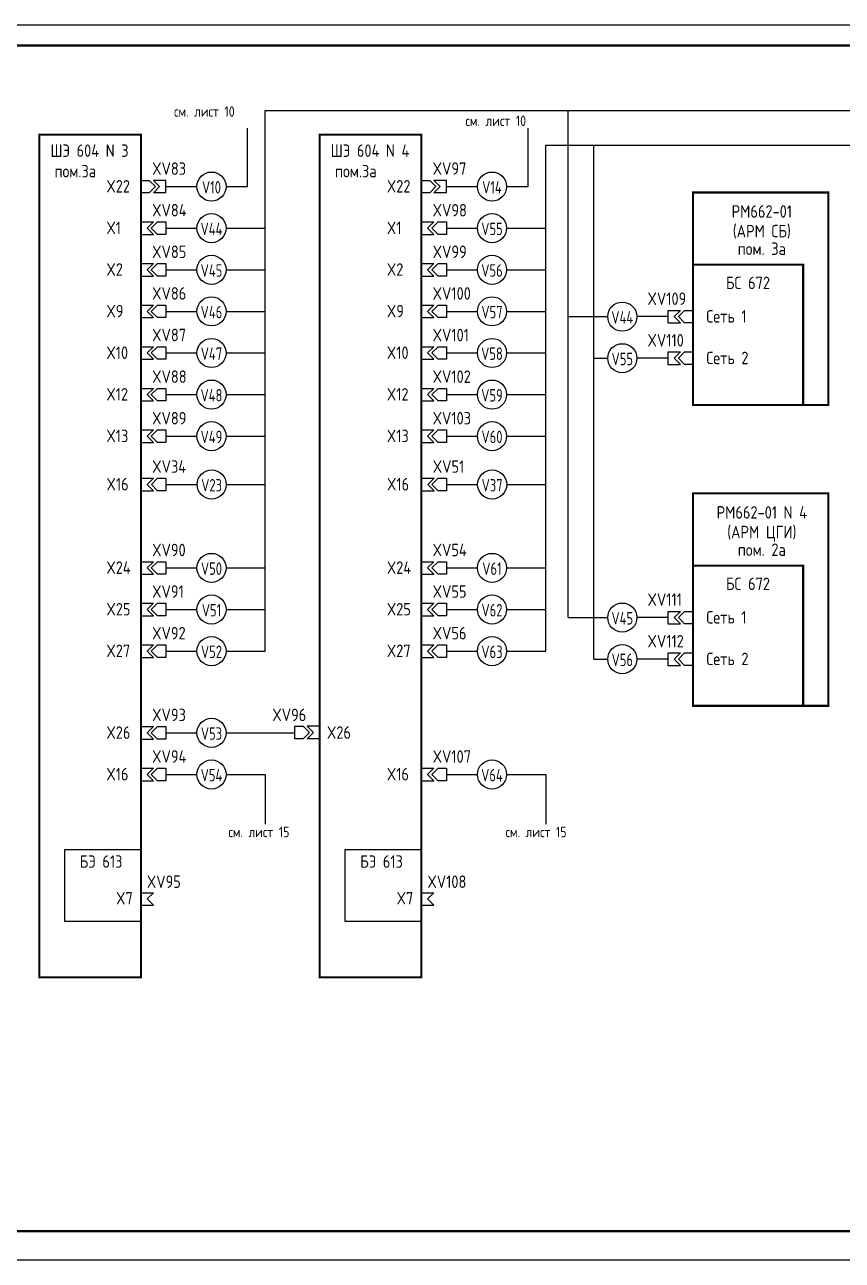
# Model space of a CAD drawing. Header units: millimetres. Extents: x -1014 to 2091, y -2505 to -1739.
# Drawn here: x -150.5 to 46, y -2036.3 to -1739.3 of the extents above; entities that cross this region are included whole.
import ezdxf
from ezdxf.enums import TextEntityAlignment as Align

# ---------------------------------------------------------------- set-up
doc = ezdxf.new("R2010")
doc.units = ezdxf.units.MM
doc.layers.add('FORMAT', color=7, linetype='Continuous')
doc.styles.add('SIMPLEX1', font='Simplex.shx', dxfattribs={"width": 0.8})
doc.styles.get("Standard").update_dxf_attribs({"font": 'simplex.shx', "width": 0.8, "height": 2.5})

msp = doc.modelspace()

# ---------------------------------------------------------------- linework, layer by layer
for p, q in [((-92.66, -1889.91), (-92.66, -1760)), ((-92.66, -1760), (190.07, -1760)), ((-19.84, -1881.85), (-19.84, -1760)), ((-96.92, -1778.25), (-96.92, -1764.17)), ((-29.51, -1778.25), (-29.51, -1764.17)), ((-25.25, -1889.91), (-25.25, -1768.33)), ((-25.25, -1768.33), (186.07, -1768.33)), ((-13.71, -1891.85), (-13.71, -1768.33)), ((-116.54, -1779.75), (-116.54, -1776.75)), ((-116.54, -1778.25), (-109.07, -1778.25)), ((-102.07, -1778.25), (-96.92, -1778.25)), ((-49.13, -1779.75), (-49.13, -1776.75)), ((-49.13, -1778.25), (-41.66, -1778.25)), ((-34.66, -1778.25), (-29.51, -1778.25)), ((-122.54, -1786.75), (-122.54, -1789.75)), ((-55.13, -1786.75), (-55.13, -1789.75)), ((-116.54, -1788.25), (-109.07, -1788.25)), ((-102.07, -1788.25), (-92.66, -1788.25)), ((-49.13, -1788.25), (-41.66, -1788.25)), ((-34.66, -1788.25), (-25.25, -1788.25)), ((-122.54, -1796.75), (-122.54, -1799.75)), ((-55.13, -1796.75), (-55.13, -1799.75)), ((-116.54, -1798.25), (-109.07, -1798.25)), ((-102.07, -1798.25), (-92.66, -1798.25)), ((-49.13, -1798.25), (-41.66, -1798.25)), ((-34.66, -1798.25), (-25.25, -1798.25)), ((-122.54, -1806.75), (-122.54, -1809.75)), ((-116.54, -1808.25), (-109.07, -1808.25)), ((-102.07, -1808.25), (-92.66, -1808.25)), ((-55.13, -1806.75), (-55.13, -1809.75)), ((-49.13, -1808.25), (-41.66, -1808.25)), ((-34.66, -1808.25), (-25.25, -1808.25)), ((4.12, -1808.01), (4.12, -1811.01)), ((-19.84, -1809.51), (-10.35, -1809.51)), ((4.12, -1809.51), (-3.35, -1809.51)), ((-122.54, -1816.75), (-122.54, -1819.75)), ((-55.13, -1816.75), (-55.13, -1819.75)), ((-116.54, -1818.25), (-109.07, -1818.25)), ((-102.07, -1818.25), (-92.66, -1818.25)), ((-49.13, -1818.25), (-41.66, -1818.25)), ((-34.66, -1818.25), (-25.25, -1818.25)), ((-13.71, -1819.51), (-10.35, -1819.51)), ((4.12, -1819.51), (-3.35, -1819.51)), ((4.12, -1818.01), (4.12, -1821.01)), ((-122.54, -1826.75), (-122.54, -1829.75)), ((-116.54, -1828.25), (-109.07, -1828.25)), ((-102.07, -1828.25), (-92.66, -1828.25)), ((-55.13, -1826.75), (-55.13, -1829.75)), ((-49.13, -1828.25), (-41.66, -1828.25)), ((-34.66, -1828.25), (-25.25, -1828.25)), ((-122.54, -1836.75), (-122.54, -1839.75)), ((-116.54, -1838.25), (-109.07, -1838.25)), ((-102.07, -1838.25), (-92.66, -1838.25)), ((-55.13, -1836.75), (-55.13, -1839.75)), ((-49.13, -1838.25), (-41.66, -1838.25)), ((-34.66, -1838.25), (-25.25, -1838.25)), ((-116.52, -1849.86), (-109.04, -1849.86)), ((-102.04, -1849.86), (-92.64, -1849.86)), ((-49.1, -1849.86), (-41.63, -1849.86)), ((-34.63, -1849.86), (-25.22, -1849.86)), ((-122.54, -1868.41), (-122.54, -1871.41)), ((-116.54, -1869.91), (-109.07, -1869.91)), ((-102.07, -1869.91), (-92.66, -1869.91)), ((-55.13, -1868.41), (-55.13, -1871.41)), ((-49.13, -1869.91), (-41.66, -1869.91)), ((-34.66, -1869.91), (-25.25, -1869.91)), ((-122.54, -1878.41), (-122.54, -1881.41)), ((-116.54, -1879.91), (-109.07, -1879.91)), ((-102.07, -1879.91), (-92.66, -1879.91)), ((-55.13, -1878.41), (-55.13, -1881.41)), ((-49.13, -1879.91), (-41.66, -1879.91)), ((-34.66, -1879.91), (-25.25, -1879.91)), ((-19.84, -1881.85), (-10.35, -1881.85)), ((4.12, -1881.85), (-3.35, -1881.85)), ((4.12, -1880.35), (4.12, -1883.35)), ((-122.54, -1888.41), (-122.54, -1891.41)), ((-55.13, -1888.41), (-55.13, -1891.41)), ((-116.54, -1889.91), (-109.07, -1889.91)), ((-102.07, -1889.91), (-92.66, -1889.91)), ((-49.13, -1889.91), (-41.66, -1889.91)), ((-34.66, -1889.91), (-25.25, -1889.91)), ((-13.71, -1891.85), (-10.35, -1891.85)), ((4.12, -1891.85), (-3.35, -1891.85)), ((4.12, -1890.35), (4.12, -1893.35)), ((-122.54, -1908.06), (-122.54, -1911.06)), ((-116.54, -1909.56), (-109.07, -1909.56)), ((-102.07, -1909.56), (-85.56, -1909.56)), ((-79.56, -1910.99), (-79.56, -1907.99)), ((-122.54, -1918.06), (-122.54, -1921.06)), ((-55.13, -1918.06), (-55.13, -1921.06)), ((-116.54, -1919.56), (-109.07, -1919.56)), ((-102.07, -1919.56), (-92.66, -1919.56)), ((-92.66, -1919.56), (-92.66, -1931.47)), ((-49.13, -1919.56), (-41.66, -1919.56)), ((-34.66, -1919.56), (-25.25, -1919.56)), ((-25.25, -1919.56), (-25.25, -1931.47)), ((-122.54, -1950.98), (-122.54, -1947.98)), ((-55.13, -1950.98), (-55.13, -1947.98))]:
    msp.add_line(p, q)
at = {"ltscale": 2}
for p, q in [((-122.54, -1779.75), (-122.54, -1776.75)), ((-122.54, -1776.75), (-120.54, -1776.75)), ((-122.54, -1779.75), (-122.54, -1776.75)), ((-122.54, -1776.75), (-120.54, -1776.75)), ((-120.54, -1776.75), (-119.04, -1778.25)), ((-120.54, -1776.75), (-119.04, -1778.25)), ((-120.54, -1779.75), (-119.04, -1778.25)), ((-120.54, -1779.75), (-119.04, -1778.25)), ((-116.54, -1776.75), (-119.54, -1776.75)), ((-119.54, -1776.75), (-118.04, -1778.25)), ((-116.54, -1776.75), (-119.54, -1776.75)), ((-119.54, -1776.75), (-118.04, -1778.25)), ((-119.54, -1779.75), (-118.04, -1778.25)), ((-119.54, -1779.75), (-118.04, -1778.25)), ((-55.13, -1779.75), (-55.13, -1776.75)), ((-55.13, -1776.75), (-53.13, -1776.75)), ((-55.13, -1779.75), (-55.13, -1776.75)), ((-55.13, -1776.75), (-53.13, -1776.75)), ((-53.13, -1776.75), (-51.63, -1778.25)), ((-53.13, -1776.75), (-51.63, -1778.25)), ((-53.13, -1779.75), (-51.63, -1778.25)), ((-53.13, -1779.75), (-51.63, -1778.25)), ((-49.13, -1776.75), (-52.13, -1776.75)), ((-52.13, -1776.75), (-50.63, -1778.25)), ((-49.13, -1776.75), (-52.13, -1776.75)), ((-52.13, -1776.75), (-50.63, -1778.25)), ((-52.13, -1779.75), (-50.63, -1778.25)), ((-52.13, -1779.75), (-50.63, -1778.25)), ((-120.54, -1779.75), (-122.54, -1779.75)), ((-120.54, -1779.75), (-122.54, -1779.75)), ((-116.54, -1779.75), (-119.54, -1779.75)), ((-116.54, -1779.75), (-119.54, -1779.75)), ((-53.13, -1779.75), (-55.13, -1779.75)), ((-53.13, -1779.75), (-55.13, -1779.75)), ((-49.13, -1779.75), (-52.13, -1779.75)), ((-49.13, -1779.75), (-52.13, -1779.75)), ((-122.54, -1786.75), (-119.54, -1786.75)), ((-122.54, -1786.75), (-119.54, -1786.75)), ((-119.54, -1786.75), (-121.04, -1788.25)), ((-119.54, -1786.75), (-121.04, -1788.25)), ((-118.54, -1786.75), (-120.04, -1788.25)), ((-118.54, -1786.75), (-120.04, -1788.25)), ((-118.54, -1786.75), (-116.54, -1786.75)), ((-118.54, -1786.75), (-116.54, -1786.75)), ((-116.54, -1786.75), (-116.54, -1789.75)), ((-116.54, -1786.75), (-116.54, -1789.75)), ((-55.13, -1786.75), (-52.13, -1786.75)), ((-55.13, -1786.75), (-52.13, -1786.75)), ((-52.13, -1786.75), (-53.63, -1788.25)), ((-52.13, -1786.75), (-53.63, -1788.25)), ((-51.13, -1786.75), (-52.63, -1788.25)), ((-51.13, -1786.75), (-52.63, -1788.25)), ((-51.13, -1786.75), (-49.13, -1786.75)), ((-51.13, -1786.75), (-49.13, -1786.75)), ((-49.13, -1786.75), (-49.13, -1789.75)), ((-49.13, -1786.75), (-49.13, -1789.75)), ((-122.54, -1789.75), (-119.54, -1789.75)), ((-122.54, -1789.75), (-119.54, -1789.75)), ((-119.54, -1789.75), (-121.04, -1788.25)), ((-119.54, -1789.75), (-121.04, -1788.25)), ((-118.54, -1789.75), (-120.04, -1788.25)), ((-118.54, -1789.75), (-120.04, -1788.25)), ((-116.54, -1789.75), (-118.54, -1789.75)), ((-116.54, -1789.75), (-118.54, -1789.75)), ((-55.13, -1789.75), (-52.13, -1789.75)), ((-55.13, -1789.75), (-52.13, -1789.75)), ((-52.13, -1789.75), (-53.63, -1788.25)), ((-52.13, -1789.75), (-53.63, -1788.25)), ((-51.13, -1789.75), (-52.63, -1788.25)), ((-51.13, -1789.75), (-52.63, -1788.25)), ((-49.13, -1789.75), (-51.13, -1789.75)), ((-49.13, -1789.75), (-51.13, -1789.75)), ((-122.54, -1796.75), (-119.54, -1796.75)), ((-122.54, -1796.75), (-119.54, -1796.75)), ((-119.54, -1796.75), (-121.04, -1798.25)), ((-119.54, -1796.75), (-121.04, -1798.25)), ((-118.54, -1796.75), (-120.04, -1798.25)), ((-118.54, -1796.75), (-120.04, -1798.25)), ((-118.54, -1796.75), (-116.54, -1796.75)), ((-118.54, -1796.75), (-116.54, -1796.75)), ((-116.54, -1796.75), (-116.54, -1799.75)), ((-116.54, -1796.75), (-116.54, -1799.75)), ((-55.13, -1796.75), (-52.13, -1796.75)), ((-55.13, -1796.75), (-52.13, -1796.75)), ((-52.13, -1796.75), (-53.63, -1798.25)), ((-52.13, -1796.75), (-53.63, -1798.25)), ((-51.13, -1796.75), (-52.63, -1798.25)), ((-51.13, -1796.75), (-52.63, -1798.25)), ((-51.13, -1796.75), (-49.13, -1796.75)), ((-51.13, -1796.75), (-49.13, -1796.75)), ((-49.13, -1796.75), (-49.13, -1799.75)), ((-49.13, -1796.75), (-49.13, -1799.75)), ((-122.54, -1799.75), (-119.54, -1799.75)), ((-122.54, -1799.75), (-119.54, -1799.75)), ((-119.54, -1799.75), (-121.04, -1798.25)), ((-119.54, -1799.75), (-121.04, -1798.25)), ((-118.54, -1799.75), (-120.04, -1798.25)), ((-118.54, -1799.75), (-120.04, -1798.25)), ((-116.54, -1799.75), (-118.54, -1799.75)), ((-116.54, -1799.75), (-118.54, -1799.75)), ((-55.13, -1799.75), (-52.13, -1799.75)), ((-55.13, -1799.75), (-52.13, -1799.75)), ((-52.13, -1799.75), (-53.63, -1798.25)), ((-52.13, -1799.75), (-53.63, -1798.25)), ((-51.13, -1799.75), (-52.63, -1798.25)), ((-51.13, -1799.75), (-52.63, -1798.25)), ((-49.13, -1799.75), (-51.13, -1799.75)), ((-49.13, -1799.75), (-51.13, -1799.75)), ((-122.54, -1806.75), (-119.54, -1806.75)), ((-122.54, -1806.75), (-119.54, -1806.75)), ((-119.54, -1806.75), (-121.04, -1808.25)), ((-119.54, -1806.75), (-121.04, -1808.25)), ((-119.54, -1809.75), (-121.04, -1808.25)), ((-119.54, -1809.75), (-121.04, -1808.25)), ((-118.54, -1806.75), (-120.04, -1808.25)), ((-118.54, -1806.75), (-120.04, -1808.25)), ((-118.54, -1809.75), (-120.04, -1808.25)), ((-118.54, -1809.75), (-120.04, -1808.25)), ((-118.54, -1806.75), (-116.54, -1806.75)), ((-118.54, -1806.75), (-116.54, -1806.75)), ((-116.54, -1806.75), (-116.54, -1809.75)), ((-116.54, -1806.75), (-116.54, -1809.75)), ((-55.13, -1806.75), (-52.13, -1806.75)), ((-55.13, -1806.75), (-52.13, -1806.75)), ((-52.13, -1806.75), (-53.63, -1808.25)), ((-52.13, -1806.75), (-53.63, -1808.25)), ((-52.13, -1809.75), (-53.63, -1808.25)), ((-52.13, -1809.75), (-53.63, -1808.25)), ((-51.13, -1806.75), (-52.63, -1808.25)), ((-51.13, -1806.75), (-52.63, -1808.25)), ((-51.13, -1809.75), (-52.63, -1808.25)), ((-51.13, -1809.75), (-52.63, -1808.25)), ((-51.13, -1806.75), (-49.13, -1806.75)), ((-51.13, -1806.75), (-49.13, -1806.75)), ((-49.13, -1806.75), (-49.13, -1809.75)), ((-49.13, -1806.75), (-49.13, -1809.75)), ((4.12, -1808.01), (7.12, -1808.01)), ((4.12, -1808.01), (7.12, -1808.01)), ((7.12, -1808.01), (5.62, -1809.51)), ((7.12, -1808.01), (5.62, -1809.51)), ((8.12, -1808.01), (6.62, -1809.51)), ((8.12, -1808.01), (6.62, -1809.51)), ((8.12, -1808.01), (10.12, -1808.01)), ((8.12, -1808.01), (10.12, -1808.01)), ((10.12, -1808.01), (10.12, -1811.01)), ((10.12, -1808.01), (10.12, -1811.01)), ((-122.54, -1809.75), (-119.54, -1809.75)), ((-122.54, -1809.75), (-119.54, -1809.75)), ((-116.54, -1809.75), (-118.54, -1809.75)), ((-116.54, -1809.75), (-118.54, -1809.75)), ((-55.13, -1809.75), (-52.13, -1809.75)), ((-55.13, -1809.75), (-52.13, -1809.75)), ((-49.13, -1809.75), (-51.13, -1809.75)), ((-49.13, -1809.75), (-51.13, -1809.75)), ((4.12, -1811.01), (7.12, -1811.01)), ((4.12, -1811.01), (7.12, -1811.01)), ((7.12, -1811.01), (5.62, -1809.51)), ((7.12, -1811.01), (5.62, -1809.51)), ((8.12, -1811.01), (6.62, -1809.51)), ((8.12, -1811.01), (6.62, -1809.51)), ((10.12, -1811.01), (8.12, -1811.01)), ((10.12, -1811.01), (8.12, -1811.01)), ((-122.54, -1816.75), (-119.54, -1816.75)), ((-122.54, -1816.75), (-119.54, -1816.75)), ((-119.54, -1816.75), (-121.04, -1818.25)), ((-119.54, -1816.75), (-121.04, -1818.25)), ((-118.54, -1816.75), (-120.04, -1818.25)), ((-118.54, -1816.75), (-120.04, -1818.25)), ((-118.54, -1816.75), (-116.54, -1816.75)), ((-118.54, -1816.75), (-116.54, -1816.75)), ((-116.54, -1816.75), (-116.54, -1819.75)), ((-116.54, -1816.75), (-116.54, -1819.75)), ((-55.13, -1816.75), (-52.13, -1816.75)), ((-55.13, -1816.75), (-52.13, -1816.75)), ((-52.13, -1816.75), (-53.63, -1818.25)), ((-52.13, -1816.75), (-53.63, -1818.25)), ((-51.13, -1816.75), (-52.63, -1818.25)), ((-51.13, -1816.75), (-52.63, -1818.25)), ((-51.13, -1816.75), (-49.13, -1816.75)), ((-51.13, -1816.75), (-49.13, -1816.75)), ((-49.13, -1816.75), (-49.13, -1819.75)), ((-49.13, -1816.75), (-49.13, -1819.75)), ((-122.54, -1819.75), (-119.54, -1819.75)), ((-122.54, -1819.75), (-119.54, -1819.75)), ((-119.54, -1819.75), (-121.04, -1818.25)), ((-119.54, -1819.75), (-121.04, -1818.25)), ((-118.54, -1819.75), (-120.04, -1818.25)), ((-118.54, -1819.75), (-120.04, -1818.25)), ((-116.54, -1819.75), (-118.54, -1819.75)), ((-116.54, -1819.75), (-118.54, -1819.75)), ((-55.13, -1819.75), (-52.13, -1819.75)), ((-55.13, -1819.75), (-52.13, -1819.75)), ((-52.13, -1819.75), (-53.63, -1818.25)), ((-52.13, -1819.75), (-53.63, -1818.25)), ((-51.13, -1819.75), (-52.63, -1818.25)), ((-51.13, -1819.75), (-52.63, -1818.25)), ((-49.13, -1819.75), (-51.13, -1819.75)), ((-49.13, -1819.75), (-51.13, -1819.75)), ((4.12, -1818.01), (7.12, -1818.01)), ((4.12, -1818.01), (7.12, -1818.01)), ((7.12, -1818.01), (5.62, -1819.51)), ((7.12, -1818.01), (5.62, -1819.51)), ((7.12, -1821.01), (5.62, -1819.51)), ((7.12, -1821.01), (5.62, -1819.51)), ((8.12, -1818.01), (6.62, -1819.51)), ((8.12, -1818.01), (6.62, -1819.51)), ((8.12, -1821.01), (6.62, -1819.51)), ((8.12, -1821.01), (6.62, -1819.51)), ((8.12, -1818.01), (10.12, -1818.01)), ((8.12, -1818.01), (10.12, -1818.01)), ((10.12, -1818.01), (10.12, -1821.01)), ((10.12, -1818.01), (10.12, -1821.01)), ((4.12, -1821.01), (7.12, -1821.01)), ((4.12, -1821.01), (7.12, -1821.01)), ((10.12, -1821.01), (8.12, -1821.01)), ((10.12, -1821.01), (8.12, -1821.01)), ((-122.54, -1826.75), (-119.54, -1826.75)), ((-122.54, -1826.75), (-119.54, -1826.75)), ((-119.54, -1826.75), (-121.04, -1828.25)), ((-119.54, -1826.75), (-121.04, -1828.25)), ((-119.54, -1829.75), (-121.04, -1828.25)), ((-119.54, -1829.75), (-121.04, -1828.25)), ((-118.54, -1826.75), (-120.04, -1828.25)), ((-118.54, -1826.75), (-120.04, -1828.25)), ((-118.54, -1829.75), (-120.04, -1828.25)), ((-118.54, -1829.75), (-120.04, -1828.25)), ((-118.54, -1826.75), (-116.54, -1826.75)), ((-118.54, -1826.75), (-116.54, -1826.75)), ((-116.54, -1826.75), (-116.54, -1829.75)), ((-116.54, -1826.75), (-116.54, -1829.75)), ((-55.13, -1826.75), (-52.13, -1826.75)), ((-55.13, -1826.75), (-52.13, -1826.75)), ((-52.13, -1826.75), (-53.63, -1828.25)), ((-52.13, -1826.75), (-53.63, -1828.25)), ((-52.13, -1829.75), (-53.63, -1828.25)), ((-52.13, -1829.75), (-53.63, -1828.25)), ((-51.13, -1826.75), (-52.63, -1828.25)), ((-51.13, -1826.75), (-52.63, -1828.25)), ((-51.13, -1829.75), (-52.63, -1828.25)), ((-51.13, -1829.75), (-52.63, -1828.25)), ((-51.13, -1826.75), (-49.13, -1826.75)), ((-51.13, -1826.75), (-49.13, -1826.75)), ((-49.13, -1826.75), (-49.13, -1829.75)), ((-49.13, -1826.75), (-49.13, -1829.75)), ((-122.54, -1829.75), (-119.54, -1829.75)), ((-122.54, -1829.75), (-119.54, -1829.75)), ((-116.54, -1829.75), (-118.54, -1829.75)), ((-116.54, -1829.75), (-118.54, -1829.75)), ((-55.13, -1829.75), (-52.13, -1829.75)), ((-55.13, -1829.75), (-52.13, -1829.75)), ((-49.13, -1829.75), (-51.13, -1829.75)), ((-49.13, -1829.75), (-51.13, -1829.75)), ((-122.54, -1836.75), (-119.54, -1836.75)), ((-122.54, -1836.75), (-119.54, -1836.75)), ((-119.54, -1836.75), (-121.04, -1838.25)), ((-119.54, -1836.75), (-121.04, -1838.25)), ((-119.54, -1839.75), (-121.04, -1838.25)), ((-119.54, -1839.75), (-121.04, -1838.25)), ((-118.54, -1836.75), (-120.04, -1838.25)), ((-118.54, -1836.75), (-120.04, -1838.25)), ((-118.54, -1839.75), (-120.04, -1838.25)), ((-118.54, -1839.75), (-120.04, -1838.25)), ((-118.54, -1836.75), (-116.54, -1836.75)), ((-118.54, -1836.75), (-116.54, -1836.75)), ((-116.54, -1836.75), (-116.54, -1839.75)), ((-116.54, -1836.75), (-116.54, -1839.75)), ((-55.13, -1836.75), (-52.13, -1836.75)), ((-55.13, -1836.75), (-52.13, -1836.75)), ((-52.13, -1836.75), (-53.63, -1838.25)), ((-52.13, -1836.75), (-53.63, -1838.25)), ((-52.13, -1839.75), (-53.63, -1838.25)), ((-52.13, -1839.75), (-53.63, -1838.25)), ((-51.13, -1836.75), (-52.63, -1838.25)), ((-51.13, -1836.75), (-52.63, -1838.25)), ((-51.13, -1839.75), (-52.63, -1838.25)), ((-51.13, -1839.75), (-52.63, -1838.25)), ((-51.13, -1836.75), (-49.13, -1836.75)), ((-51.13, -1836.75), (-49.13, -1836.75)), ((-49.13, -1836.75), (-49.13, -1839.75)), ((-49.13, -1836.75), (-49.13, -1839.75)), ((-122.54, -1839.75), (-119.54, -1839.75)), ((-122.54, -1839.75), (-119.54, -1839.75)), ((-116.54, -1839.75), (-118.54, -1839.75)), ((-116.54, -1839.75), (-118.54, -1839.75)), ((-55.13, -1839.75), (-52.13, -1839.75)), ((-55.13, -1839.75), (-52.13, -1839.75)), ((-49.13, -1839.75), (-51.13, -1839.75)), ((-49.13, -1839.75), (-51.13, -1839.75)), ((-122.52, -1848.36), (-119.52, -1848.36)), ((-122.52, -1848.36), (-119.52, -1848.36)), ((-119.52, -1848.36), (-121.02, -1849.86)), ((-119.52, -1848.36), (-121.02, -1849.86)), ((-119.52, -1851.36), (-121.02, -1849.86)), ((-119.52, -1851.36), (-121.02, -1849.86)), ((-118.52, -1848.36), (-120.02, -1849.86)), ((-118.52, -1848.36), (-120.02, -1849.86)), ((-118.52, -1851.36), (-120.02, -1849.86)), ((-118.52, -1851.36), (-120.02, -1849.86)), ((-118.52, -1848.36), (-116.52, -1848.36)), ((-118.52, -1848.36), (-116.52, -1848.36)), ((-116.52, -1848.36), (-116.52, -1851.36)), ((-116.52, -1848.36), (-116.52, -1851.36)), ((-55.1, -1848.36), (-52.1, -1848.36)), ((-55.1, -1848.36), (-52.1, -1848.36)), ((-52.1, -1848.36), (-53.6, -1849.86)), ((-52.1, -1848.36), (-53.6, -1849.86)), ((-52.1, -1851.36), (-53.6, -1849.86)), ((-52.1, -1851.36), (-53.6, -1849.86)), ((-51.1, -1848.36), (-52.6, -1849.86)), ((-51.1, -1848.36), (-52.6, -1849.86)), ((-51.1, -1851.36), (-52.6, -1849.86)), ((-51.1, -1851.36), (-52.6, -1849.86)), ((-51.1, -1848.36), (-49.1, -1848.36)), ((-51.1, -1848.36), (-49.1, -1848.36)), ((-49.1, -1848.36), (-49.1, -1851.36)), ((-49.1, -1848.36), (-49.1, -1851.36)), ((-122.52, -1851.36), (-119.52, -1851.36)), ((-122.52, -1851.36), (-119.52, -1851.36)), ((-116.52, -1851.36), (-118.52, -1851.36)), ((-116.52, -1851.36), (-118.52, -1851.36)), ((-55.1, -1851.36), (-52.1, -1851.36)), ((-55.1, -1851.36), (-52.1, -1851.36)), ((-49.1, -1851.36), (-51.1, -1851.36)), ((-49.1, -1851.36), (-51.1, -1851.36)), ((-122.54, -1868.41), (-119.54, -1868.41)), ((-122.54, -1868.41), (-119.54, -1868.41)), ((-119.54, -1868.41), (-121.04, -1869.91)), ((-119.54, -1868.41), (-121.04, -1869.91)), ((-119.54, -1871.41), (-121.04, -1869.91)), ((-119.54, -1871.41), (-121.04, -1869.91)), ((-118.54, -1868.41), (-120.04, -1869.91)), ((-118.54, -1868.41), (-120.04, -1869.91)), ((-118.54, -1871.41), (-120.04, -1869.91)), ((-118.54, -1871.41), (-120.04, -1869.91)), ((-118.54, -1868.41), (-116.54, -1868.41)), ((-118.54, -1868.41), (-116.54, -1868.41)), ((-116.54, -1868.41), (-116.54, -1871.41)), ((-116.54, -1868.41), (-116.54, -1871.41)), ((-55.13, -1868.41), (-52.13, -1868.41)), ((-55.13, -1868.41), (-52.13, -1868.41)), ((-52.13, -1868.41), (-53.63, -1869.91)), ((-52.13, -1868.41), (-53.63, -1869.91)), ((-52.13, -1871.41), (-53.63, -1869.91)), ((-52.13, -1871.41), (-53.63, -1869.91)), ((-51.13, -1868.41), (-52.63, -1869.91)), ((-51.13, -1868.41), (-52.63, -1869.91)), ((-51.13, -1871.41), (-52.63, -1869.91)), ((-51.13, -1871.41), (-52.63, -1869.91)), ((-51.13, -1868.41), (-49.13, -1868.41)), ((-51.13, -1868.41), (-49.13, -1868.41)), ((-49.13, -1868.41), (-49.13, -1871.41)), ((-49.13, -1868.41), (-49.13, -1871.41)), ((-122.54, -1871.41), (-119.54, -1871.41)), ((-122.54, -1871.41), (-119.54, -1871.41)), ((-116.54, -1871.41), (-118.54, -1871.41)), ((-116.54, -1871.41), (-118.54, -1871.41)), ((-55.13, -1871.41), (-52.13, -1871.41)), ((-55.13, -1871.41), (-52.13, -1871.41)), ((-49.13, -1871.41), (-51.13, -1871.41)), ((-49.13, -1871.41), (-51.13, -1871.41)), ((-122.54, -1878.41), (-119.54, -1878.41)), ((-122.54, -1878.41), (-119.54, -1878.41)), ((-119.54, -1878.41), (-121.04, -1879.91)), ((-119.54, -1878.41), (-121.04, -1879.91)), ((-119.54, -1881.41), (-121.04, -1879.91)), ((-119.54, -1881.41), (-121.04, -1879.91)), ((-118.54, -1878.41), (-120.04, -1879.91)), ((-118.54, -1878.41), (-120.04, -1879.91)), ((-118.54, -1881.41), (-120.04, -1879.91)), ((-118.54, -1881.41), (-120.04, -1879.91)), ((-118.54, -1878.41), (-116.54, -1878.41)), ((-118.54, -1878.41), (-116.54, -1878.41)), ((-116.54, -1878.41), (-116.54, -1881.41)), ((-116.54, -1878.41), (-116.54, -1881.41)), ((-55.13, -1878.41), (-52.13, -1878.41)), ((-55.13, -1878.41), (-52.13, -1878.41)), ((-52.13, -1878.41), (-53.63, -1879.91)), ((-52.13, -1878.41), (-53.63, -1879.91)), ((-52.13, -1881.41), (-53.63, -1879.91)), ((-52.13, -1881.41), (-53.63, -1879.91)), ((-51.13, -1878.41), (-52.63, -1879.91)), ((-51.13, -1878.41), (-52.63, -1879.91)), ((-51.13, -1881.41), (-52.63, -1879.91)), ((-51.13, -1881.41), (-52.63, -1879.91)), ((-51.13, -1878.41), (-49.13, -1878.41)), ((-51.13, -1878.41), (-49.13, -1878.41)), ((-49.13, -1878.41), (-49.13, -1881.41)), ((-49.13, -1878.41), (-49.13, -1881.41)), ((-122.54, -1881.41), (-119.54, -1881.41)), ((-122.54, -1881.41), (-119.54, -1881.41)), ((-116.54, -1881.41), (-118.54, -1881.41)), ((-116.54, -1881.41), (-118.54, -1881.41)), ((-55.13, -1881.41), (-52.13, -1881.41)), ((-55.13, -1881.41), (-52.13, -1881.41)), ((-49.13, -1881.41), (-51.13, -1881.41)), ((-49.13, -1881.41), (-51.13, -1881.41)), ((4.12, -1880.35), (7.12, -1880.35)), ((4.12, -1880.35), (7.12, -1880.35)), ((7.12, -1880.35), (5.62, -1881.85)), ((7.12, -1880.35), (5.62, -1881.85)), ((7.12, -1883.35), (5.62, -1881.85)), ((7.12, -1883.35), (5.62, -1881.85)), ((8.12, -1880.35), (6.62, -1881.85)), ((8.12, -1880.35), (6.62, -1881.85)), ((8.12, -1883.35), (6.62, -1881.85)), ((8.12, -1883.35), (6.62, -1881.85)), ((8.12, -1880.35), (10.12, -1880.35)), ((8.12, -1880.35), (10.12, -1880.35)), ((10.12, -1880.35), (10.12, -1883.35)), ((10.12, -1880.35), (10.12, -1883.35)), ((4.12, -1883.35), (7.12, -1883.35)), ((4.12, -1883.35), (7.12, -1883.35)), ((10.12, -1883.35), (8.12, -1883.35)), ((10.12, -1883.35), (8.12, -1883.35)), ((-122.54, -1888.41), (-119.54, -1888.41)), ((-122.54, -1888.41), (-119.54, -1888.41)), ((-119.54, -1888.41), (-121.04, -1889.91)), ((-119.54, -1888.41), (-121.04, -1889.91)), ((-118.54, -1888.41), (-120.04, -1889.91)), ((-118.54, -1888.41), (-120.04, -1889.91)), ((-118.54, -1888.41), (-116.54, -1888.41)), ((-118.54, -1888.41), (-116.54, -1888.41)), ((-116.54, -1888.41), (-116.54, -1891.41)), ((-116.54, -1888.41), (-116.54, -1891.41)), ((-55.13, -1888.41), (-52.13, -1888.41)), ((-55.13, -1888.41), (-52.13, -1888.41)), ((-52.13, -1888.41), (-53.63, -1889.91)), ((-52.13, -1888.41), (-53.63, -1889.91)), ((-51.13, -1888.41), (-52.63, -1889.91)), ((-51.13, -1888.41), (-52.63, -1889.91)), ((-51.13, -1888.41), (-49.13, -1888.41)), ((-51.13, -1888.41), (-49.13, -1888.41)), ((-49.13, -1888.41), (-49.13, -1891.41)), ((-49.13, -1888.41), (-49.13, -1891.41)), ((-122.54, -1891.41), (-119.54, -1891.41)), ((-122.54, -1891.41), (-119.54, -1891.41)), ((-119.54, -1891.41), (-121.04, -1889.91)), ((-119.54, -1891.41), (-121.04, -1889.91)), ((-118.54, -1891.41), (-120.04, -1889.91)), ((-118.54, -1891.41), (-120.04, -1889.91)), ((-116.54, -1891.41), (-118.54, -1891.41)), ((-116.54, -1891.41), (-118.54, -1891.41)), ((-55.13, -1891.41), (-52.13, -1891.41)), ((-55.13, -1891.41), (-52.13, -1891.41)), ((-52.13, -1891.41), (-53.63, -1889.91)), ((-52.13, -1891.41), (-53.63, -1889.91)), ((-51.13, -1891.41), (-52.63, -1889.91)), ((-51.13, -1891.41), (-52.63, -1889.91)), ((-49.13, -1891.41), (-51.13, -1891.41)), ((-49.13, -1891.41), (-51.13, -1891.41)), ((4.12, -1890.35), (7.12, -1890.35)), ((4.12, -1890.35), (7.12, -1890.35)), ((7.12, -1890.35), (5.62, -1891.85)), ((7.12, -1890.35), (5.62, -1891.85)), ((7.12, -1893.35), (5.62, -1891.85)), ((7.12, -1893.35), (5.62, -1891.85)), ((8.12, -1890.35), (6.62, -1891.85)), ((8.12, -1890.35), (6.62, -1891.85)), ((8.12, -1893.35), (6.62, -1891.85)), ((8.12, -1893.35), (6.62, -1891.85)), ((8.12, -1890.35), (10.12, -1890.35)), ((8.12, -1890.35), (10.12, -1890.35)), ((10.12, -1890.35), (10.12, -1893.35)), ((10.12, -1890.35), (10.12, -1893.35)), ((4.12, -1893.35), (7.12, -1893.35)), ((4.12, -1893.35), (7.12, -1893.35)), ((10.12, -1893.35), (8.12, -1893.35)), ((10.12, -1893.35), (8.12, -1893.35)), ((-122.54, -1908.06), (-119.54, -1908.06)), ((-122.54, -1908.06), (-119.54, -1908.06)), ((-119.54, -1908.06), (-121.04, -1909.56)), ((-119.54, -1908.06), (-121.04, -1909.56)), ((-119.54, -1911.06), (-121.04, -1909.56)), ((-119.54, -1911.06), (-121.04, -1909.56)), ((-118.54, -1908.06), (-120.04, -1909.56)), ((-118.54, -1908.06), (-120.04, -1909.56)), ((-118.54, -1911.06), (-120.04, -1909.56)), ((-118.54, -1911.06), (-120.04, -1909.56)), ((-118.54, -1908.06), (-116.54, -1908.06)), ((-118.54, -1908.06), (-116.54, -1908.06)), ((-116.54, -1908.06), (-116.54, -1911.06)), ((-116.54, -1908.06), (-116.54, -1911.06)), ((-85.56, -1910.99), (-85.56, -1907.99)), ((-85.56, -1907.99), (-83.56, -1907.99)), ((-85.56, -1910.99), (-85.56, -1907.99)), ((-85.56, -1907.99), (-83.56, -1907.99)), ((-83.56, -1907.99), (-82.06, -1909.49)), ((-83.56, -1907.99), (-82.06, -1909.49)), ((-83.56, -1910.99), (-82.06, -1909.49)), ((-83.56, -1910.99), (-82.06, -1909.49)), ((-79.56, -1907.99), (-82.56, -1907.99)), ((-82.56, -1907.99), (-81.06, -1909.49)), ((-79.56, -1907.99), (-82.56, -1907.99)), ((-82.56, -1907.99), (-81.06, -1909.49)), ((-82.56, -1910.99), (-81.06, -1909.49)), ((-82.56, -1910.99), (-81.06, -1909.49)), ((-122.54, -1911.06), (-119.54, -1911.06)), ((-122.54, -1911.06), (-119.54, -1911.06)), ((-116.54, -1911.06), (-118.54, -1911.06)), ((-116.54, -1911.06), (-118.54, -1911.06)), ((-83.56, -1910.99), (-85.56, -1910.99)), ((-83.56, -1910.99), (-85.56, -1910.99)), ((-79.56, -1910.99), (-82.56, -1910.99)), ((-79.56, -1910.99), (-82.56, -1910.99)), ((-122.54, -1918.06), (-119.54, -1918.06)), ((-122.54, -1918.06), (-119.54, -1918.06)), ((-119.54, -1918.06), (-121.04, -1919.56)), ((-119.54, -1918.06), (-121.04, -1919.56)), ((-118.54, -1918.06), (-120.04, -1919.56)), ((-118.54, -1918.06), (-120.04, -1919.56)), ((-118.54, -1918.06), (-116.54, -1918.06)), ((-118.54, -1918.06), (-116.54, -1918.06)), ((-116.54, -1918.06), (-116.54, -1921.06)), ((-116.54, -1918.06), (-116.54, -1921.06)), ((-55.13, -1918.06), (-52.13, -1918.06)), ((-55.13, -1918.06), (-52.13, -1918.06)), ((-52.13, -1918.06), (-53.63, -1919.56)), ((-52.13, -1918.06), (-53.63, -1919.56)), ((-51.13, -1918.06), (-52.63, -1919.56)), ((-51.13, -1918.06), (-52.63, -1919.56)), ((-51.13, -1918.06), (-49.13, -1918.06)), ((-51.13, -1918.06), (-49.13, -1918.06)), ((-49.13, -1918.06), (-49.13, -1921.06)), ((-49.13, -1918.06), (-49.13, -1921.06)), ((-122.54, -1921.06), (-119.54, -1921.06)), ((-122.54, -1921.06), (-119.54, -1921.06)), ((-119.54, -1921.06), (-121.04, -1919.56)), ((-119.54, -1921.06), (-121.04, -1919.56)), ((-118.54, -1921.06), (-120.04, -1919.56)), ((-118.54, -1921.06), (-120.04, -1919.56)), ((-116.54, -1921.06), (-118.54, -1921.06)), ((-116.54, -1921.06), (-118.54, -1921.06)), ((-55.13, -1921.06), (-52.13, -1921.06)), ((-55.13, -1921.06), (-52.13, -1921.06)), ((-52.13, -1921.06), (-53.63, -1919.56)), ((-52.13, -1921.06), (-53.63, -1919.56)), ((-51.13, -1921.06), (-52.63, -1919.56)), ((-51.13, -1921.06), (-52.63, -1919.56)), ((-49.13, -1921.06), (-51.13, -1921.06)), ((-49.13, -1921.06), (-51.13, -1921.06)), ((-122.54, -1947.98), (-119.54, -1947.98)), ((-122.54, -1947.98), (-119.54, -1947.98)), ((-119.54, -1947.98), (-121.04, -1949.48)), ((-119.54, -1947.98), (-121.04, -1949.48)), ((-55.13, -1947.98), (-52.13, -1947.98)), ((-55.13, -1947.98), (-52.13, -1947.98)), ((-52.13, -1947.98), (-53.63, -1949.48)), ((-52.13, -1947.98), (-53.63, -1949.48)), ((-122.54, -1950.98), (-119.54, -1950.98)), ((-122.54, -1950.98), (-119.54, -1950.98)), ((-119.54, -1950.98), (-121.04, -1949.48)), ((-119.54, -1950.98), (-121.04, -1949.48)), ((-55.13, -1950.98), (-52.13, -1950.98)), ((-55.13, -1950.98), (-52.13, -1950.98)), ((-52.13, -1950.98), (-53.63, -1949.48)), ((-52.13, -1950.98), (-53.63, -1949.48))]:
    msp.add_line(p, q, dxfattribs=at)
at = {"const_width": 0.5}
for points in [[(-122.54, -1968.3), (-146.98, -1968.3), (-146.98, -1765.77), (-122.54, -1765.77)], [(-55.13, -1968.3), (-79.56, -1968.3), (-79.56, -1765.77), (-55.13, -1765.77)], [(42.65, -1779.67), (10.12, -1779.67), (10.12, -1830.73), (42.65, -1830.73)], [(10.12, -1830.73), (36.61, -1830.73), (36.61, -1797.03), (10.12, -1797.03)], [(42.65, -1852), (10.12, -1852), (10.12, -1903.07), (42.65, -1903.07)], [(10.12, -1903.07), (36.61, -1903.07), (36.61, -1869.37), (10.12, -1869.37)]]:
    msp.add_lwpolyline(points, close=True, dxfattribs=at)
for points in [[(-140.84, -1937.6), (-122.54, -1937.6), (-122.54, -1954.92), (-140.84, -1954.92)], [(-73.42, -1937.6), (-55.13, -1937.6), (-55.13, -1954.92), (-73.42, -1954.92)]]:
    msp.add_lwpolyline(points, close=True)
at = {"color": 4, "linetype": 'Continuous'}
for centre in [(-105.57, -1778.25), (-105.57, -1778.25), (-38.16, -1778.25), (-38.16, -1778.25), (-105.57, -1788.25), (-105.57, -1788.25), (-38.16, -1788.25), (-38.16, -1788.25), (-105.57, -1798.25), (-105.57, -1798.25), (-38.16, -1798.25), (-38.16, -1798.25), (-105.57, -1808.25), (-105.57, -1808.25), (-38.16, -1808.25), (-38.16, -1808.25), (-6.85, -1809.51), (-6.85, -1809.51), (-105.57, -1818.25), (-105.57, -1818.25), (-38.16, -1818.25), (-38.16, -1818.25), (-6.85, -1819.51), (-6.85, -1819.51), (-105.57, -1828.25), (-105.57, -1828.25), (-38.16, -1828.25), (-38.16, -1828.25), (-105.57, -1838.25), (-105.57, -1838.25), (-38.16, -1838.25), (-38.16, -1838.25), (-105.54, -1849.86), (-105.54, -1849.86), (-38.13, -1849.86), (-38.13, -1849.86), (-105.57, -1869.91), (-105.57, -1869.91), (-38.16, -1869.91), (-38.16, -1869.91), (-105.57, -1879.91), (-105.57, -1879.91), (-38.16, -1879.91), (-38.16, -1879.91), (-6.85, -1881.85), (-6.85, -1881.85), (-105.57, -1889.91), (-105.57, -1889.91), (-38.16, -1889.91), (-38.16, -1889.91), (-6.85, -1891.85), (-6.85, -1891.85), (-105.57, -1909.56), (-105.57, -1909.56), (-105.57, -1919.56), (-105.57, -1919.56), (-38.16, -1919.56), (-38.16, -1919.56)]:
    msp.add_circle(centre, 3.5, dxfattribs=at)
at = {"layer": 'FORMAT', "ltscale": 10}
msp.add_lwpolyline([(-174, -2036.34), (-174, -1739.34), (246, -1739.34), (246, -2036.34), (-174, -2036.34)], dxfattribs=at)
at = {"layer": 'FORMAT', "ltscale": 10, "const_width": 0.5}
msp.add_lwpolyline([(-154, -2029.34), (-154, -1744.34), (241, -1744.34), (241, -2029.34), (-154, -2029.34)], dxfattribs=at)

# ---------------------------------------------------------------- texts
at = {"width": 0.8}
for s, p in [('см. лист 10', (-114.57, -1761.46)), ('см. лист 10', (-44.54, -1763.7)), ('см. лист 15', (-101.5, -1934.64)), ('см. лист 15', (-34.89, -1934.64))]:
    msp.add_text(s, height=2.5, dxfattribs=at).set_placement(p)
for s, p in [('ШЭ 604 N 3', (-134.89, -1769.61)), ('ШЭ 604 N 4', (-67.47, -1769.61)), ('пом.3а', (-138.3, -1774.54)), ('пом.3а', (-70.89, -1774.54)), ('РМ662-01', (26.68, -1784.23)), ('(АРМ СБ)', (26.68, -1788.95)), ('пом. 3а', (26.68, -1793.19)), ('БС 672', (23.36, -1801.39)), ('РМ662-01 N 4', (26.68, -1856.57)), ('(АРМ ЦГИ)', (26.68, -1861.29)), ('пом. 2а', (26.68, -1865.53)), ('БС 672', (23.36, -1873.73))]:
    msp.add_text(s, height=3, dxfattribs=at).set_placement(p, align=Align.MIDDLE_CENTER)
at = {"linetype": 'Continuous', "style": 'SIMPLEX1', "width": 0.8}
for s, p in [('XV83', (-119.84, -1775.43)), ('XV97', (-52.43, -1775.43)), ('X22', (-130.84, -1779.68)), ('X22', (-63.43, -1779.68)), ('XV84', (-119.84, -1785.43)), ('XV98', (-52.43, -1785.43)), ('X1', (-130.84, -1789.68)), ('X1', (-63.43, -1789.68)), ('XV85', (-119.84, -1795.43)), ('XV99', (-52.43, -1795.43)), ('X2', (-130.84, -1799.68)), ('X2', (-63.43, -1799.68)), ('XV86', (-119.84, -1805.43)), ('XV100', (-52.43, -1805.43)), ('XV109', (-0.79, -1806.7)), ('X9', (-130.84, -1809.68)), ('X9', (-63.43, -1809.68)), ('Сеть 1', (13.35, -1810.94)), ('XV87', (-119.84, -1815.43)), ('XV101', (-52.43, -1815.43)), ('XV110', (-0.79, -1816.7)), ('X10', (-130.84, -1819.68)), ('X10', (-63.43, -1819.68)), ('Сеть 2', (13.35, -1820.94)), ('XV88', (-119.84, -1825.43)), ('XV102', (-52.43, -1825.43)), ('X12', (-130.84, -1829.68)), ('X12', (-63.43, -1829.68)), ('XV89', (-119.84, -1835.43)), ('XV103', (-52.43, -1835.43)), ('X13', (-130.84, -1839.68)), ('X13', (-63.43, -1839.68)), ('XV34', (-119.82, -1847.05)), ('XV51', (-52.4, -1847.05)), ('X16', (-130.81, -1851.3)), ('X16', (-63.4, -1851.3)), ('XV90', (-119.84, -1867.1)), ('XV54', (-52.43, -1867.1)), ('X24', (-130.84, -1871.34)), ('X24', (-63.43, -1871.34)), ('XV91', (-119.84, -1877.1)), ('XV55', (-52.43, -1877.1)), ('XV111', (-0.79, -1879.03)), ('X25', (-130.84, -1881.34)), ('X25', (-63.43, -1881.34)), ('Сеть 1', (13.35, -1883.28)), ('XV92', (-119.84, -1887.1)), ('XV56', (-52.43, -1887.1)), ('X27', (-130.84, -1891.34)), ('X27', (-63.43, -1891.34)), ('XV112', (-0.79, -1889.03)), ('Сеть 2', (13.35, -1893.28)), ('XV93', (-119.84, -1906.74)), ('XV96', (-90.96, -1906.74)), ('X26', (-130.84, -1910.99)), ('X26', (-77.83, -1910.99)), ('XV94', (-119.84, -1916.74)), ('XV107', (-52.43, -1916.74)), ('X16', (-130.84, -1920.99)), ('X16', (-63.43, -1920.99)), ('БЭ 613', (-137.24, -1941.99)), ('БЭ 613', (-69.83, -1941.99)), ('XV95', (-121.11, -1946.84)), ('XV108', (-53.69, -1946.84)), ('X7', (-128.5, -1950.82)), ('X7', (-61.09, -1950.82))]:
    msp.add_text(s, height=3, dxfattribs=at).set_placement(p)
at = {"color": 4, "linetype": 'Continuous', "style": 'SIMPLEX1', "width": 0.7}
for s, p in [('V10', (-105.58, -1778.42)), ('V14', (-38.17, -1778.42)), ('V44', (-105.58, -1788.42)), ('V55', (-38.17, -1788.42)), ('V45', (-105.58, -1798.42)), ('V56', (-38.17, -1798.42)), ('V46', (-105.58, -1808.42)), ('V57', (-38.17, -1808.42)), ('V44', (-6.85, -1809.69)), ('V47', (-105.58, -1818.42)), ('V58', (-38.17, -1818.42)), ('V55', (-6.85, -1819.69)), ('V48', (-105.58, -1828.42)), ('V59', (-38.17, -1828.42)), ('V49', (-105.58, -1838.42)), ('V60', (-38.17, -1838.42)), ('V23', (-105.55, -1850.04)), ('V37', (-38.14, -1850.04)), ('V50', (-105.58, -1870.09)), ('V61', (-38.17, -1870.09)), ('V51', (-105.58, -1880.09)), ('V62', (-38.17, -1880.09)), ('V45', (-6.85, -1882.02)), ('V52', (-105.58, -1890.09)), ('V63', (-38.17, -1890.09)), ('V56', (-6.85, -1892.02)), ('V53', (-105.58, -1909.73)), ('V54', (-105.58, -1919.73)), ('V64', (-38.17, -1919.73))]:
    msp.add_text(s, height=3, dxfattribs=at).set_placement(p, align=Align.MIDDLE_CENTER)

doc.saveas('drawing.dxf')
